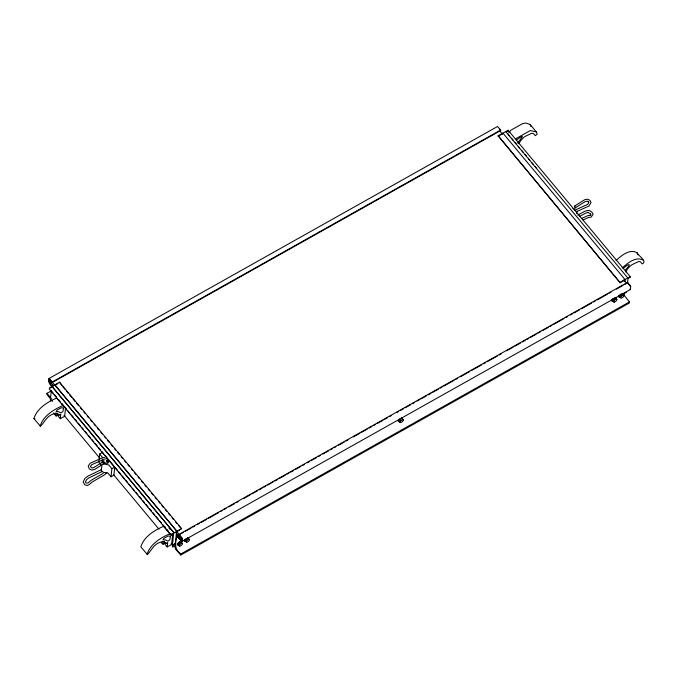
<?xml version="1.0" encoding="UTF-8"?>
<svg xmlns="http://www.w3.org/2000/svg" width="678" height="678" viewBox="0 0 678 678"><rect width="100%" height="100%" fill="white"/><g stroke="black" fill="none" stroke-linecap="round" stroke-linejoin="round"><path stroke-width="1.02" d="M577.19 211.341L589.055 205.993L591.063 202.536L589.902 200.29L587.411 199.171L584.648 199.739L574.452 206.137L575.19 207.892L585.173 201.62L587.19 201.205L588.792 201.925L588.343 201.713L588.826 202.654L587.699 204.375L576.114 209.595M507.466 131.185L506.076 131.761M51.596 390.74L46.985 393.325L46.867 394.401L50.57 398.834M50.24 379.79L50.036 381.706L53.409 385.757M48.96 378.51L497.508 126.506L500.661 130.057L500.601 130.591L52.053 382.595L52.104 382.061C46.587 372.892 48.028 385.214 52.299 386.375M51.265 391.138L50.426 398.986L52.46 401.427M173.399 544.951L175.314 543.68L172.492 545.392L173.568 533.561L171.339 535.374L49.274 388.969L49.791 387.663L59.545 382.197L61.528 385.172M65.613 407.359L64.664 416.241L60.3 418.699L60.774 414.224L58.944 415.25L57.927 414.139A9.806 4.153 -39.8 0 0 53.393 414.004C46.943 415.682 44.519 422.343 40.477 426.276L33.9 418.606C36.985 408.69 46.655 402.546 55.63 398.52L56.757 398.181L57.503 398.961M102.514 452.395L99.632 454.014L98.768 462.108L101.903 465.871L101.166 470.176L103.225 472.32L107.878 473.032L111.023 476.804L113.904 475.176L114.768 467.083L111.887 468.71L111.023 476.804M107.692 460.879L107.912 458.853L105.31 458.853M172.746 533.62L171.585 544.476L167.22 546.934L167.695 542.459L165.864 543.493L164.847 542.375A9.806 4.153 -39.8 0 0 160.313 542.247C153.864 543.925 151.44 550.587 147.397 554.519L140.821 546.841C143.906 536.925 153.575 530.789 162.551 526.764L163.678 526.416L170.661 534.679L171.195 534.052M175 546.638L175.483 549.138L180.789 555.019L629.345 303.015L629.455 301.939L624.396 295.574L624.396 292.582M175.068 545.993L176.568 531.942L181.619 528.603L59.545 382.197M178.136 536.722L178.034 537.629L178.738 537.925M178.356 536.984L178.263 537.891L178.967 538.188M176.238 535.027L176.517 534.637C181.721 543.561 184.374 540.129 179.017 534.883L179.077 534.349L627.633 282.336L630.735 286.294L630.396 289.506L181.84 541.519L176.729 536.332C175.314 543.502 174.161 549.299 180.899 553.951L180.789 555.019M181.382 542.358L181.475 541.442L180.772 541.154L179.543 541.578L177.382 543.748L177.289 544.654L177.992 544.951M181.89 537.688L181.687 539.603L175.61 532.315M181.602 542.62L181.704 541.714L181.001 541.417L178.467 542.841L177.509 544.926L179.45 544.79M184.399 539.807L184.306 540.713L185.009 541.01M184.628 540.069L184.526 540.976L185.23 541.273M185.992 541.756L186.992 540.205L185.84 538.815L184.831 540.366L186.772 542.315L188.552 541.307L189.56 539.756L188.399 538.366L188.492 537.501M188.62 538.679L188.721 537.773L188.018 537.476M398.249 420.106L398.156 421.021L398.859 421.309M402.469 418.987L402.571 418.08L401.868 417.784M624.913 281.887L625.124 279.929L620.133 282.734L498.118 135.795L508.144 130.269L630.209 276.675L629.981 277.878L629.54 277.387L628.142 278.166L627.396 283.362M576.69 213.553L576.775 211.053M611.751 299.71L611.649 300.617L612.353 300.913M615.963 298.583L616.065 297.676L615.361 297.379M618.768 295.769L618.667 296.676L619.37 296.972M620.133 282.734L498.118 135.795M618.989 296.032L618.887 296.947L619.59 297.235M622.76 294.379L622.862 293.464M622.989 294.642L623.082 293.735L622.379 293.438M627.574 282.87L627.633 282.336M50.062 388.172L51.503 387.155M103.437 461.752L104.243 459.091M104.759 457.625L102.251 457.879L90.081 463.277L88.225 466.1L89.386 468.99L91.81 470.083L94.513 469.523L104.683 463.176L104.827 462.54L103.565 461.472L93.683 467.634L92.038 467.973L90.403 466.515L91.53 464.794L103.107 459.65M171.339 535.374L171.856 534.069L181.619 528.603M102.336 459.692L102.031 462.082L103.59 463.947L108.743 464.947L111.887 468.71M164.957 526.577L164.152 526.865M508.746 132.88L510.949 130.159L522.17 123.854L525.636 122.981L530.128 124.481L536.366 131.964L537.179 134.049L535.357 135.693L533.272 133.397L531.535 133.346L524.925 136.532A9.806 4.153 -39.8 0 0 519.78 142.109L518.848 143.753M625.769 271.988L626.701 270.344A9.806 4.153 -39.8 0 1 631.845 264.767L638.456 261.589L640.193 261.64L642.278 263.937C647.905 261.183 637.854 255.521 637.049 252.725C629.633 248.453 621.26 255.776 616.048 260.428M50.511 399.071L50.291 400.206A1.534 0.653 -39.8 0 0 51.452 400.359M622.285 267.912C627.497 263.259 635.871 255.928 643.286 260.199M517.636 143.016C522.119 137.176 525.984 132.973 516.272 140.185M177.814 544.307L178.823 542.756L180.602 541.756L181.382 542.307L182.543 543.697L181.535 545.256L179.755 546.256L177.814 544.307L179.755 546.256M178.975 545.705L179.975 544.146L181.763 543.146L182.543 543.697M399.842 422.063L398.681 420.674L399.689 419.114L400.842 420.513L399.842 422.063L400.622 422.614L402.401 421.614L403.41 420.063L401.469 418.114L403.41 420.063M613.336 301.668L612.183 300.269L613.183 298.718L614.344 300.108L613.336 301.668L614.115 302.219L615.895 301.218L616.904 299.659L614.963 297.718L616.904 299.659M620.353 297.727L621.362 296.167L623.141 295.167L623.921 295.718L622.921 297.278L621.133 298.278L619.2 296.328L619.98 296.888M623.192 268.42C629.337 262.903 632.099 263.293 625.319 269.963M399.334 419.199L398.478 420.377L398.376 421.284L399.079 421.58M612.827 298.803L611.971 299.981L611.87 300.888L612.573 301.185M590.911 214.163L589.987 215.35L590.928 215.104L587.614 215.748L581.207 218.638M58.418 415.046L58.85 414.563M165.339 543.281L165.771 542.798M106.878 472.625L104.404 474.914L92.301 481.931L89.004 484.77L87.072 485.516L84.733 484.736L83.191 481.948L84.835 478.405L87.92 476.1L100.81 469.913M172.797 545.29L172.365 546.612A1.534 0.653 -39.8 0 0 173.517 546.765L175.077 545.892M515.992 138.6L530.357 130.523L536.366 131.964M619.845 294.862L621.141 293.871M181.84 541.519L182.187 538.307L176.483 531.213M103.166 473.346L91.081 480.355L88.004 483.007L85.953 482.99L85.436 481.965L86.479 479.727L89.004 477.837L101.861 471.659M52.104 382.061L500.661 130.057M54.503 385.536L57.825 383.663M498.067 136.329L503.059 133.524M64.105 406.232L62.995 405.656L61.867 406.003C52.892 410.029 43.223 416.173 40.138 426.089M109.378 460.625L107.785 463.337L104.471 462.998M630.209 276.675L620.192 282.201M179.017 534.883L183.636 532.289M185.484 531.247L191.018 528.137M192.866 527.103L194.713 526.06M197.476 524.509L199.324 523.475M201.171 522.433L206.705 519.323M208.553 518.289L218.706 512.585M220.553 511.543L222.401 510.509M224.24 509.475L226.088 508.432M228.859 506.881L234.393 503.771M236.241 502.729L238.088 501.695M243.622 498.584L250.089 494.948M251.936 493.915L257.471 490.804M259.318 489.77L262.081 488.211M263.928 487.177L265.776 486.134M267.624 485.101L273.158 481.99M275.005 480.948L277.777 479.397M279.624 478.363L285.158 475.244M287.006 474.21L288.853 473.176M290.692 472.134L293.464 470.583M295.311 469.54L300.846 466.43M302.693 465.396L304.541 464.362M307.312 462.803L309.16 461.769M310.999 460.726L316.541 457.616M318.389 456.582L320.228 455.54M322.999 453.989L328.533 450.878M330.381 449.836L332.228 448.802M334.076 447.768L335.924 446.726M338.686 445.175L344.229 442.064M346.077 441.022L347.916 439.988M353.458 436.878L359.916 433.25M361.764 432.208L367.298 429.098M369.146 428.064L371.917 426.504M373.764 425.47L375.612 424.428M377.451 423.394L382.994 420.284M384.841 419.25L387.604 417.69M389.452 416.656L391.299 415.614M396.833 412.504L398.681 411.47M400.529 410.427L403.3 408.876M405.139 407.834L410.682 404.724M412.529 403.69L414.368 402.656M417.139 401.096L418.987 400.062M420.835 399.02L426.369 395.91M428.216 394.876L430.988 393.316M432.827 392.282L438.369 389.172M440.217 388.138L442.064 387.096M443.904 386.062L454.057 380.358M455.904 379.316L457.752 378.282M460.523 376.722L469.752 371.544M471.591 370.502L481.744 364.798M483.592 363.764L485.44 362.722M487.287 361.688L497.44 355.984M499.279 354.95L501.127 353.908M506.669 350.797L513.127 347.17M514.975 346.136L520.509 343.017M522.357 341.983L525.128 340.432M526.976 339.39L528.815 338.356M530.662 337.313L536.205 334.203M538.044 333.169L540.815 331.61M542.663 330.576L548.197 327.466M550.044 326.432L551.892 325.389M553.74 324.355L563.893 318.652M565.732 317.609L567.579 316.575M570.351 315.024L572.198 313.982M574.046 312.948L579.58 309.838M581.427 308.795L591.58 303.091M593.428 302.057L595.267 301.024M597.115 299.981L607.268 294.277M609.115 293.243L610.963 292.201M616.497 289.091L622.955 285.463M624.802 284.429L626.65 283.387M186.992 540.205L188.781 539.205L189.56 539.756M614.344 300.108L616.124 299.108M400.842 420.513L402.63 419.512M180.899 553.951L629.455 301.939M577.783 215.146L584.656 211.299L587.911 210.434L589.724 210.638L591.945 212.163L593.14 214.299L591.191 217.07L588.496 217.528L583.012 219.994M579.52 216.511L585.546 213.138L588.428 212.375L587.673 212.417L590.479 213.629M34.892 418.58L33.9 418.606M572.859 208.621L575.215 209.18M401.639 417.512L402.342 417.809M502.864 133.049L624.989 279.489M627.735 277.878L505.669 131.473M574.334 210.138L575.156 210.587M574.452 206.137L575.656 207.739M612.183 300.269L614.115 302.219M398.681 420.674L400.622 422.614M188.399 538.366L187.62 537.807L188.781 539.205M184.831 540.366L186.772 542.315M178.568 537.281L179.348 537.832M629.913 289.167L630.396 289.506M103.903 462.515L104.683 463.176M170.39 534.349L168.788 534.239C159.813 538.273 150.143 544.409 147.058 554.324M508.11 134.202L509.466 135.829M511.5 138.27L513.204 140.312M514.89 142.338L516.246 143.965M518.28 146.406L519.636 148.033M521.67 150.474L523.026 152.101M525.06 154.533L526.416 156.16M528.45 158.601L529.806 160.228M531.84 162.669L533.196 164.296M535.23 166.737L536.586 168.364M499.322 129.049L500.601 130.591M628.209 283.641L630.337 286.421M499.694 130.846L502.398 134.083M623.913 279.836L626.616 283.073M62.885 386.799L64.918 389.24M66.275 390.867L68.308 393.308M69.665 394.927L71.698 397.367M73.055 398.995L75.088 401.435M76.445 403.063L78.478 405.503M80.513 407.944L81.868 409.571M83.903 412.012L85.258 413.639M87.301 416.08L88.657 417.707M90.691 420.148L92.047 421.775M94.081 424.208L95.437 425.835M97.471 428.276L98.827 429.903M100.861 432.344L102.217 433.971M104.251 436.412L105.607 438.039M107.641 440.48L108.997 442.107M111.031 444.548L112.387 446.175M114.421 448.616L115.777 450.243M117.811 452.684L119.167 454.302M121.201 456.743L122.557 458.37M124.599 460.811L125.955 462.438M127.989 464.879L129.345 466.506M131.379 468.947L132.735 470.574M134.769 473.015L136.125 474.642M138.159 477.083L139.515 478.71M141.549 481.151L142.905 482.778M144.939 485.211L146.295 486.838M148.329 489.279L149.685 490.906M151.719 493.347L153.075 494.974M155.109 497.415L156.465 499.042M158.499 501.483L159.855 503.11M161.898 505.551L163.254 507.178M165.288 509.619L166.644 511.246M168.678 513.678L170.034 515.305M172.068 517.746L173.424 519.373M175.458 521.814L176.814 523.441M178.848 525.882L180.204 527.509M54.825 384.765L176.899 531.171M54.748 384.875L176.814 531.281M52.265 382.223L54.969 385.46M52.053 382.595C46.553 374.197 49.528 385.646 52.977 386.223M52.02 386.341L174.085 532.747M51.943 386.452L174.009 532.857M168.932 528.001L170.178 529.501M51.036 390.545L53.07 392.986M54.435 394.613L56.469 397.054M58.503 399.495L59.859 401.113M61.893 403.554L63.478 405.486M64.605 406.808L66.639 409.249M67.995 410.876L70.029 413.317M71.385 414.944L73.419 417.385M74.775 419.012L76.809 421.453M78.165 423.08L80.199 425.521M81.555 427.148L83.589 429.589M84.945 431.208L86.979 433.649M88.335 435.276L90.369 437.717M91.733 439.344L93.767 441.785M95.123 443.412L97.157 445.853M98.513 447.48L100.547 449.921M101.903 451.548L103.937 453.989M105.209 455.624L107.327 458.057M108.683 459.684L114.099 466.278M115.463 467.812L117.497 470.252M118.853 471.88L120.887 474.32M122.243 475.948L124.277 478.388M125.633 480.016L127.667 482.456M129.032 484.084L131.066 486.524M132.422 488.152L134.456 490.584M135.812 492.211L137.846 494.652M139.202 496.279L141.236 498.72M142.592 500.347L144.626 502.788M145.982 504.415L148.016 506.856M149.372 508.483L151.406 510.924M152.762 512.551L154.796 514.992M156.152 516.619L158.186 519.06M159.542 520.679L161.576 523.119M162.932 524.747L164.966 527.187M167.008 529.628L168.525 531.476M58.122 399.706L59.995 401.952M61.24 403.444L63.113 405.69M99.632 454.014L102.768 457.777M46.985 393.325L51.46 398.698M63.986 415.258L99.251 457.548M113.497 474.634L158.932 529.128M171.136 543.773L172.492 545.392M57.071 413.004L58.944 415.25M163.991 541.247L165.864 543.493M57.181 414.953L60.3 418.699M164.101 543.197L167.22 546.934M623.921 295.718L621.989 293.777L623.141 295.167M620.201 294.777L621.362 296.167M180.602 541.756L181.763 543.146M178.823 542.756L179.975 544.146M161.228 542.654L163.093 544.544L163.525 544.061L162.474 541.264M637.049 252.725L637.862 254.809M530.128 124.481L530.942 126.574M55.562 413.029L56.605 415.826L56.172 416.309L53.748 412.927M508.144 130.269L508.169 131.151M626.531 291.455A1.534 0.653 -39.8 0 1 625.192 293.006M63.486 408.037L62.944 411.554L60.969 412.885L58.172 411.588L56.096 411.639L56.918 410.182L61.3 407.724L63.486 408.037M170.407 536.281L169.864 539.798L167.89 541.12L165.093 539.824L163.017 539.874L163.839 538.425L168.22 535.967L170.407 536.281M106.929 460.565L106.412 461.506L107.353 462.243L108.446 461.752L108.183 460.709L106.929 460.565"/></g></svg>
